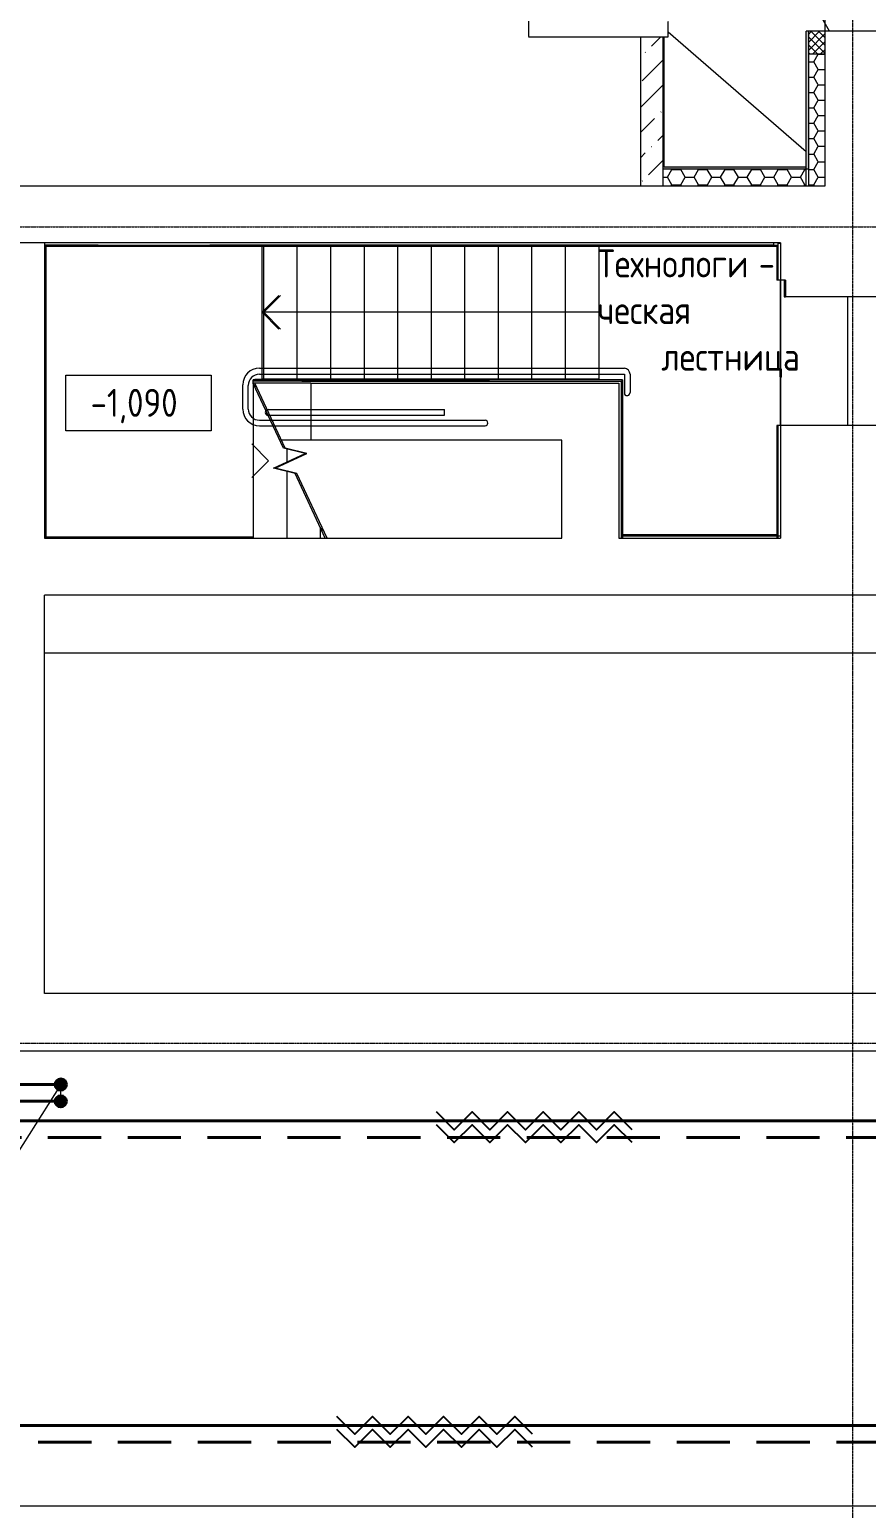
# Model space of a CAD drawing. Header units: millimetres. Extents: x -3929 to 624051, y 52832 to 514950.
# Drawn here: x 183430 to 190920, y 73435 to 86660 of the extents above; entities that cross this region are included whole.
import ezdxf
from ezdxf import colors
from ezdxf.entities.mleader import LeaderData, LeaderLine
from ezdxf.math import Vec2, Vec3

# ---------------------------------------------------------------- set-up
doc = ezdxf.new("R2010")
doc.units = ezdxf.units.MM
for name, pattern in [('ADSK_Линия сетки', [25, 20, -2.5, 0, -2.5]), ('ADSK_Штриховая_ш2 п1', [3, 2, -1]), ('ADSK_Штриховая_ш3 п1_5', [4.5, 3, -1.5]), ('Hidden', [7.14375, 4.7625, -2.38125])]:
    doc.linetypes.add(name, pattern=pattern)
for name, color, linetype, lineweight in [('Аннотация', 7, 'Continuous', 18), ('Двери', 7, 'Continuous', 9), ('Лестницы', 7, 'Continuous', 9), ('Марки помещений', 7, 'Continuous', 20), ('ОВ-ИЗОЛЯЦИЯ', 7, 'Continuous', 25), ('ОВ-ТЕКСТ', 7, 'Continuous', 25), ('Оси', 253, 'Continuous', 9), ('Отметки', 7, 'Continuous', 9), ('Пандусы', 7, 'Continuous', 18), ('Перекрытие', 7, 'Continuous', 18), ('Стены внутренние', 7, 'Continuous', 18), ('Стены наружные', 7, 'Continuous', 18), ('Стены несущие', 7, 'Continuous', 30), ('Стены отделка', 7, 'Continuous', 30), ('Стены штриховка', 7, 'Continuous', 9), ('Стрелки вверх', 7, 'Continuous', 18), ('Узлы', 7, 'Continuous', 18)]:
    doc.layers.add(name, color=color, linetype=linetype, lineweight=lineweight)
doc.layers.add('Линии', color=7, linetype='Continuous', lineweight=9, true_color=0x00a600)
doc.layers.add('стояки', color=7, linetype='Continuous')
doc.layers.add('т11.1', color=1, linetype='Continuous', true_color=0xff0000)
doc.layers.add('т21.1', color=5, linetype='Continuous', true_color=0x0000ff)
doc.styles.add('GOST Common_1', font='GOST_Common.ttf', dxfattribs={"width": 0.9, "height": 250})
doc.styles.add('GOST Common_2', font='GOST_Common.ttf', dxfattribs={"width": 0.9, "height": 250})
doc.styles.add('СТИЛЬ', font='simplex.shx', dxfattribs={"width": 0.65})

# ---------------------------------------------------------------- blocks, each defined once
blk = doc.blocks.new('подвал')
at = {"layer": 'Стены наружные', "lineweight": 5}
h = blk.add_hatch(color=8, dxfattribs=at)
h.paths.add_polyline_path([(381119.451, -324803.096), (381139.451, -324803.096), (381139.451, -323570.621), (381119.451, -323570.621), (381119.451, -324793.096)])
h.paths.add_polyline_path([(381119.451, -322230.621), (381139.451, -322230.621), (381139.451, -320053.324), (381119.451, -320053.324), (381119.451, -322219.275)])
blk.add_hatch(color=8, dxfattribs=at).paths.add_polyline_path([(380675.833, -324803.096), (381119.451, -324803.096), (381119.451, -324783.096), (379839.451, -324783.096), (379839.451, -324803.096), (379844.451, -324803.096)])
at = {"layer": 'Аннотация', "color": 8, "lineweight": 5}
for p, q in [((374495.334, -327145.269), (374495.334, -326645.269)), ((374495.334, -326645.269), (375795.334, -326645.269)), ((375795.334, -326645.269), (375795.334, -327145.269)), ((375795.334, -327145.269), (374495.334, -327145.269))]:
    blk.add_line(p, q, dxfattribs=at)
at = {"layer": 'Двери', "color": 8, "lineweight": 5}
blk.add_line((381329.451, -323570.621), (380659.451, -322410.147), dxfattribs=at)
at = {"layer": 'Лестницы', "color": 8, "lineweight": 5}
for p, q in [((376250.73, -326683.361), (376250.73, -325495.096)), ((376250.73, -326683.361), (376250.73, -325495.096)), ((376265.73, -326683.361), (376265.73, -325495.096)), ((376565.73, -326683.361), (376565.73, -325495.096)), ((376565.73, -326683.361), (376565.73, -325495.096)), ((376865.73, -326683.361), (376865.73, -325495.096)), ((376865.73, -326683.361), (376865.73, -325495.096)), ((377165.73, -326683.361), (377165.73, -325495.096)), ((377165.73, -326683.361), (377165.73, -325495.096)), ((377465.73, -326683.361), (377465.73, -325495.096)), ((377465.73, -326683.361), (377465.73, -325495.096)), ((377765.73, -326683.361), (377765.73, -325495.096)), ((377765.73, -326683.361), (377765.73, -325495.096)), ((378065.73, -326683.361), (378065.73, -325495.096)), ((378065.73, -326683.361), (378065.73, -325495.096)), ((378365.73, -326683.361), (378365.73, -325495.096)), ((378365.73, -326683.361), (378365.73, -325495.096)), ((378665.73, -326683.361), (378665.73, -325495.096)), ((378665.73, -326683.361), (378665.73, -325495.096)), ((378965.73, -326683.361), (378965.73, -325495.096)), ((378965.73, -326683.361), (378965.73, -325495.096)), ((379265.73, -326683.361), (379265.73, -325495.096)), ((379265.73, -326683.361), (379265.73, -325495.096)), ((376170.73, -326720.254), (376170.73, -328104.68)), ((376440.687, -327299.178), (376170.73, -326720.254)), ((376170.73, -326720.254), (376170.73, -328104.68)), ((376185.73, -326683.361), (376250.73, -326683.361)), ((376185.73, -326686.806), (376185.73, -326683.361)), ((376185.73, -326718.806), (376185.73, -326752.421)), ((376456.025, -327298.454), (376185.73, -326718.806)), ((376185.73, -326718.806), (376185.73, -326752.421)), ((376265.73, -326683.361), (376250.73, -326683.361)), ((376565.73, -326683.361), (376265.73, -326683.361)), ((376865.73, -326683.361), (376565.73, -326683.361)), ((377165.73, -326683.361), (376865.73, -326683.361)), ((377465.73, -326683.361), (377165.73, -326683.361)), ((377765.73, -326683.361), (377465.73, -326683.361)), ((378065.73, -326683.361), (377765.73, -326683.361)), ((378365.73, -326683.361), (378065.73, -326683.361)), ((378665.73, -326683.361), (378365.73, -326683.361)), ((378965.73, -326683.361), (378665.73, -326683.361)), ((379265.73, -326683.361), (378965.73, -326683.361)), ((376635.125, -327346.433), (376440.687, -327299.178)), ((376650.462, -327345.709), (376456.025, -327298.454)), ((376470.73, -327306.48), (376470.73, -327423.091)), ((376470.73, -327306.48), (376470.73, -327423.091)), ((376485.73, -327305.674), (376485.73, -327310.125)), ((376485.73, -327305.674), (376485.73, -327310.125)), ((376351.904, -327478.501), (376635.125, -327346.433)), ((376367.241, -327477.777), (376650.462, -327345.709)), ((376485.73, -327416.097), (376485.73, -327422.525)), ((376485.73, -327416.097), (376485.73, -327422.525)), ((376546.341, -327525.755), (376351.904, -327478.501)), ((376561.679, -327525.031), (376367.241, -327477.777)), ((376470.73, -327507.379), (376470.73, -328104.68)), ((376470.73, -327507.379), (376470.73, -328104.68)), ((376485.73, -327506.573), (376485.73, -327511.025)), ((376485.73, -327506.573), (376485.73, -327511.025)), ((376816.299, -328104.68), (376546.341, -327525.755)), ((376831.974, -328104.68), (376561.679, -327525.031)), ((376170.73, -328104.68), (376470.73, -328104.68)), ((376470.73, -328104.68), (376770.73, -328104.68)), ((376770.73, -328006.958), (376770.73, -328104.68)), ((376770.73, -328006.958), (376770.73, -328104.68)), ((376770.73, -328104.68), (376816.299, -328104.68)), ((376785.73, -328005.51), (376785.73, -328039.125)), ((376785.73, -328005.51), (376785.73, -328039.125)), ((376816.299, -328104.68), (376831.974, -328104.68))]:
    blk.add_line(p, q, dxfattribs=at)
at = {"layer": 'Линии', "color": 8, "linetype": 'ADSK_Штриховая_ш3 п1_5', "lineweight": 5}
for p, q in [((378634.451, -323480.621), (378634.451, -323620.621)), ((379884.451, -323620.621), (379884.451, -323480.621)), ((378634.451, -323620.621), (379884.451, -323620.621))]:
    blk.add_line(p, q, dxfattribs=at)
at = {"layer": 'Линии', "color": 8, "lineweight": 5}
for p, q in [((381139.451, -323570.621), (381139.451, -323773.271)), ((381289.451, -323570.621), (381139.451, -323570.621)), ((381289.451, -323773.271), (381289.451, -323570.621)), ((381139.451, -323773.271), (381139.451, -324953.096)), ((381139.451, -323773.271), (381289.451, -323773.271)), ((381289.451, -324953.096), (381289.451, -323773.271)), ((381139.451, -324953.096), (381289.451, -324953.096)), ((376227.048, -326583.096), (379493.096, -326583.096)), ((376227.048, -326638.361), (379493.096, -326638.361)), ((379493.096, -326638.361), (379493.096, -326817.512)), ((379543.096, -326638.361), (379543.096, -326801.287)), ((376077.048, -326949.067), (376077.048, -326733.096)), ((376077.048, -326949.067), (376077.048, -326733.096)), ((376127.048, -326949.067), (376127.048, -326738.361)), ((376127.048, -326949.067), (376127.048, -326738.361)), ((376227.048, -327049.067), (378245.73, -327049.067)), ((376303.891, -326954.68), (377883.891, -326954.68)), ((376303.891, -327004.68), (377883.891, -327004.68)), ((377883.891, -327004.68), (377883.891, -326954.68)), ((376227.048, -327099.067), (378245.73, -327099.067))]:
    blk.add_line(p, q, dxfattribs=at)
for centre, radius, start, end in [((376227.048, -326733.096), 150, 90, 180), ((376227.048, -326738.361), 100, 90, 180), ((379487.554, -326638.361), 55.542, 0, 84.2730945), ((379515.463, -326801.287), 27.633, 215.9570568, 0), ((376227.048, -326949.067), 150, 180, 270), ((376227.048, -326949.067), 100, 180, 270), ((376303.891, -326979.68), 25, 90, 270), ((378245.73, -327074.067), 25, 270, 90)]:
    blk.add_arc(centre, radius, start, end, dxfattribs=at)
at = {"layer": 'Оси', "color": 8, "linetype": 'ADSK_Линия сетки', "lineweight": 5}
for p, q in [((381536.62, -349917.118), (381536.62, -301342.622)), ((353372.326, -325320.621), (419602.055, -325320.621)), ((353372.326, -332620.621), (419602.055, -332620.621))]:
    blk.add_line(p, q, dxfattribs=at)
at = {"layer": 'Пандусы', "color": 8, "lineweight": 5}
for p, q in [((380889.451, -325796.854), (380889.451, -327096.854)), ((381489.451, -325946.854), (381489.451, -327096.854))]:
    blk.add_line(p, q, dxfattribs=at)
at = {"layer": 'Перекрытие', "color": 8, "lineweight": 5}
for p, q in [((379884.451, -323575.291), (381119.451, -324645.746)), ((376250.73, -326683.361), (376250.73, -325495.096)), ((380889.451, -327096.823), (380889.451, -325796.854)), ((376185.73, -326686.806), (376185.73, -326683.361)), ((376185.73, -326683.361), (376250.73, -326683.361)), ((379235.433, -326683.361), (379235.389, -326686.806)), ((374302.055, -329130.523), (383717.321, -329130.523))]:
    blk.add_line(p, q, dxfattribs=at)
at = {"layer": 'Стены внутренние', "color": 8, "lineweight": 5}
for p, q in [((381289.451, -323570.621), (381289.451, -322230.621)), ((380922.451, -325796.854), (380922.451, -325946.854)), ((380922.451, -325946.854), (380934.451, -325946.854)), ((376685.443, -327228.806), (376423.547, -327228.806))]:
    blk.add_line(p, q, dxfattribs=at)
at = {"layer": 'Стены внутренние', "color": 8, "linetype": 'Continuous', "lineweight": 5}
for p, q in [((379735.714, -323704.301), (379819.394, -323620.621)), ((379651.524, -324012.998), (379839.451, -323825.07)), ((379679.588, -323760.427), (379681.959, -323758.057)), ((379639.451, -324249.577), (379839.451, -324049.577)), ((379639.451, -324474.083), (379763.777, -324349.758)), ((379819.903, -324293.631), (379822.274, -324291.26)), ((379791.839, -324546.201), (379839.451, -324498.589)), ((379639.451, -324698.589), (379679.586, -324658.455)), ((379735.713, -324602.328), (379738.084, -324599.957)), ((379707.649, -324854.898), (379839.451, -324723.096)), ((379651.523, -324911.025), (379653.894, -324908.654)), ((379833.958, -324953.096), (379839.451, -324947.602))]:
    blk.add_line(p, q, dxfattribs=at)
at = {"layer": 'Стены наружные', "color": 8, "linetype": 'Continuous', "lineweight": 5}
for p, q in [((379878.017, -324874.632), (379917.705, -324805.892)), ((379917.662, -324805.712), (379916.152, -324803.096)), ((379917.705, -324805.892), (379917.705, -324805.892)), ((379917.705, -324805.892), (379917.705, -324805.892)), ((379917.831, -324805.839), (379997.206, -324805.839)), ((380036.725, -324874.453), (379997.037, -324805.712)), ((379997.08, -324805.891), (379998.694, -324803.096)), ((380116.144, -324874.631), (380155.831, -324805.891)), ((380155.787, -324805.711), (380154.278, -324803.096)), ((380155.831, -324805.891), (380155.831, -324805.891)), ((380155.831, -324805.891), (380155.831, -324805.891)), ((380155.956, -324805.839), (380235.331, -324805.839)), ((380274.85, -324874.451), (380235.162, -324805.71)), ((380235.207, -324805.89), (380236.82, -324803.096)), ((380354.27, -324874.63), (380393.958, -324805.89)), ((380393.912, -324805.709), (380392.403, -324803.096)), ((380393.958, -324805.89), (380393.958, -324805.89)), ((380393.958, -324805.89), (380393.958, -324805.89)), ((380394.081, -324805.839), (380473.456, -324805.839)), ((380512.975, -324874.449), (380473.287, -324805.709)), ((380473.333, -324805.889), (380474.946, -324803.096)), ((380592.396, -324874.629), (380632.084, -324805.889)), ((380632.037, -324805.707), (380630.529, -324803.096)), ((380632.084, -324805.889), (380632.084, -324805.889)), ((380632.084, -324805.889), (380632.084, -324805.889)), ((380632.206, -324805.839), (380711.581, -324805.839)), ((380751.099, -324874.448), (380711.412, -324805.707)), ((380711.459, -324805.888), (380713.072, -324803.096)), ((380830.523, -324874.629), (380870.21, -324805.888)), ((380870.162, -324805.706), (380868.655, -324803.096)), ((380870.21, -324805.888), (380870.21, -324805.888)), ((380870.21, -324805.888), (380870.21, -324805.888)), ((380870.331, -324805.839), (380949.706, -324805.839)), ((380989.224, -324874.446), (380949.537, -324805.705)), ((380949.586, -324805.887), (380951.197, -324803.096)), ((381068.649, -324874.628), (381108.337, -324805.887)), ((381108.287, -324805.704), (381106.781, -324803.096)), ((381108.337, -324805.887), (381108.337, -324805.887)), ((381108.337, -324805.887), (381108.337, -324805.887)), ((381108.456, -324805.839), (381119.451, -324805.839)), ((379839.451, -324874.58), (379878.143, -324874.58)), ((379917.662, -324943.195), (379877.975, -324874.454)), ((379997.081, -324943.372), (380036.768, -324874.632)), ((380036.768, -324874.632), (380036.768, -324874.632)), ((380036.768, -324874.632), (380036.768, -324874.632)), ((380036.893, -324874.58), (380116.268, -324874.58)), ((380155.787, -324943.193), (380116.1, -324874.452)), ((380235.207, -324943.372), (380274.895, -324874.631)), ((380274.895, -324874.631), (380274.895, -324874.631)), ((380274.895, -324874.631), (380274.895, -324874.631)), ((380275.018, -324874.58), (380354.393, -324874.58)), ((380393.912, -324943.191), (380354.225, -324874.45)), ((380473.333, -324943.371), (380513.021, -324874.63)), ((380513.021, -324874.63), (380513.021, -324874.63)), ((380513.021, -324874.63), (380513.021, -324874.63)), ((380513.143, -324874.58), (380592.518, -324874.58)), ((380632.037, -324943.19), (380592.35, -324874.449)), ((380711.46, -324943.37), (380751.147, -324874.629)), ((380751.147, -324874.629), (380751.147, -324874.629)), ((380751.147, -324874.629), (380751.147, -324874.629)), ((380751.268, -324874.58), (380830.643, -324874.58)), ((380870.162, -324943.188), (380830.474, -324874.447)), ((380949.586, -324943.369), (380989.274, -324874.628)), ((380989.274, -324874.628), (380989.274, -324874.628)), ((380989.274, -324874.628), (380989.274, -324874.628)), ((380989.393, -324874.58), (381068.768, -324874.58)), ((381108.287, -324943.186), (381068.599, -324874.446)), ((379912.092, -324953.096), (379917.705, -324943.373)), ((379917.705, -324943.373), (379917.705, -324943.373)), ((379917.705, -324943.373), (379917.705, -324943.373)), ((379917.83, -324943.321), (379997.205, -324943.321)), ((380002.754, -324953.096), (379997.037, -324943.194)), ((380150.218, -324953.096), (380155.832, -324943.372)), ((380155.832, -324943.372), (380155.832, -324943.372)), ((380155.832, -324943.372), (380155.832, -324943.372)), ((380155.955, -324943.321), (380235.33, -324943.321)), ((380240.88, -324953.096), (380235.162, -324943.192)), ((380388.343, -324953.096), (380393.958, -324943.371)), ((380393.958, -324943.371), (380393.958, -324943.371)), ((380393.958, -324943.371), (380393.958, -324943.371)), ((380394.08, -324943.321), (380473.455, -324943.321)), ((380479.006, -324953.096), (380473.287, -324943.191)), ((380626.469, -324953.096), (380632.084, -324943.37)), ((380632.084, -324943.37), (380632.084, -324943.37)), ((380632.084, -324943.37), (380632.084, -324943.37)), ((380632.205, -324943.321), (380711.58, -324943.321)), ((380717.132, -324953.096), (380711.412, -324943.189)), ((380864.595, -324953.096), (380870.211, -324943.369)), ((380870.211, -324943.369), (380870.211, -324943.369)), ((380870.211, -324943.369), (380870.211, -324943.369)), ((380870.33, -324943.321), (380949.705, -324943.321)), ((380955.257, -324953.096), (380949.537, -324943.187)), ((381102.721, -324953.096), (381108.337, -324943.368)), ((381108.337, -324943.368), (381108.337, -324943.368)), ((381108.337, -324943.368), (381108.337, -324943.368)), ((381108.455, -324943.321), (381119.451, -324943.321))]:
    blk.add_line(p, q, dxfattribs=at)
at = {"layer": 'Стены наружные', "color": 8, "lineweight": 5}
blk.add_line((378278.727, -326686.806), (378281.462, -326686.806), dxfattribs=at)
at = {"layer": 'Стены несущие', "color": 8, "lineweight": 5}
for p, q in [((381849.451, -323570.621), (381289.451, -323570.621)), ((379639.451, -324953.096), (379639.451, -323620.621)), ((379839.451, -324953.096), (379839.451, -323620.621)), ((366846.32, -324953.096), (379639.451, -324953.096)), ((379839.451, -324953.096), (381139.451, -324953.096)), ((380889.451, -325463.096), (370717.055, -325463.096)), ((374302.055, -325463.096), (374302.055, -328104.68)), ((380889.451, -325463.096), (380889.451, -325796.854)), ((380934.451, -325796.854), (380889.451, -325796.854)), ((380934.451, -325796.854), (380934.451, -325946.854)), ((381789.451, -325946.854), (380934.451, -325946.854)), ((376685.443, -326718.806), (379443.096, -326718.806)), ((376685.443, -326718.806), (376685.443, -327228.806)), ((379443.096, -326718.806), (379443.096, -328104.68)), ((380889.451, -327096.85), (380889.451, -328104.68)), ((381789.451, -327096.854), (380889.451, -327096.854)), ((378933.096, -327228.806), (376685.443, -327228.806)), ((378933.096, -328104.68), (378933.096, -327228.806)), ((374302.055, -328104.68), (376170.73, -328104.68)), ((376831.974, -328104.68), (378933.096, -328104.68)), ((379443.096, -328104.68), (380889.451, -328104.68)), ((374302.055, -332177.283), (374302.055, -328614.68)), ((381849.451, -328614.68), (374302.055, -328614.68)), ((399704.008, -332177.283), (374302.055, -332177.283)), ((371135.189, -332687.283), (401392.509, -332687.283)), ((404983.788, -336760.412), (371135.189, -336760.412))]:
    blk.add_line(p, q, dxfattribs=at)
at = {"layer": 'Стены отделка', "color": 8, "lineweight": 5}
for p, q in [((381119.451, -324953.096), (381119.451, -323570.621)), ((381139.451, -323570.621), (381119.451, -323570.621)), ((379849.451, -324783.096), (379849.451, -323620.621)), ((381139.451, -324803.096), (379839.451, -324803.096)), ((379849.451, -324783.096), (381119.451, -324783.096)), ((380827.055, -325463.096), (380827.055, -325483.096)), ((380869.451, -325483.096), (380869.451, -325469.096)), ((380889.451, -325469.096), (380869.451, -325469.096)), ((380857.451, -325495.096), (374302.055, -325495.096)), ((374314.055, -325483.096), (374314.055, -328092.68)), ((374782.019, -325483.096), (375782.019, -325483.096)), ((380827.055, -325483.096), (380869.451, -325483.096)), ((380857.451, -325495.096), (380857.451, -325796.823)), ((380869.451, -325796.823), (380857.451, -325796.823)), ((380889.451, -325796.854), (380869.451, -325796.854)), ((376170.73, -326718.806), (376170.73, -326686.806)), ((376170.73, -326686.806), (376604.972, -326686.806)), ((378281.462, -326698.806), (376170.73, -326698.806)), ((376685.443, -326718.806), (376170.73, -326718.806)), ((378278.727, -326686.806), (376604.683, -326686.806)), ((376604.683, -326698.806), (376604.683, -326686.806)), ((376604.683, -326698.806), (378278.727, -326698.806)), ((376604.972, -326698.806), (376604.972, -326686.806)), ((378278.727, -326698.806), (378278.727, -326686.806)), ((379475.096, -326686.806), (378281.462, -326686.806)), ((378281.462, -326698.806), (378281.462, -326686.806)), ((378281.462, -326698.806), (379463.096, -326698.806)), ((379475.096, -326686.806), (379475.096, -328104.68)), ((380869.451, -327096.823), (380857.451, -327096.823)), ((380857.451, -327096.85), (380857.451, -328104.68)), ((380889.451, -327096.854), (380869.451, -327096.854)), ((374314.055, -328092.68), (376170.73, -328092.68)), ((379463.096, -328072.68), (380869.451, -328072.68)), ((380889.451, -328084.68), (379463.096, -328084.68)), ((379463.096, -328084.68), (379463.096, -328104.68))]:
    blk.add_line(p, q, dxfattribs=at)
at = {"layer": 'Стены штриховка', "color": 8, "lineweight": 5}
for p, q in [((379849.451, -324783.096), (379839.451, -324783.096)), ((379639.451, -324953.096), (379839.451, -324953.096)), ((374782.019, -325483.096), (374302.055, -325483.096)), ((374302.055, -325493.096), (380859.451, -325493.096)), ((374312.055, -328094.68), (374312.055, -325483.096)), ((380827.055, -325483.096), (375782.019, -325483.096)), ((380859.451, -325493.096), (380859.451, -325796.823)), ((380869.451, -325796.85), (380869.451, -325483.096)), ((376604.972, -326688.806), (376170.73, -326688.806)), ((378278.727, -326688.806), (376604.683, -326688.806)), ((379463.096, -326688.806), (378281.462, -326688.806)), ((379463.096, -326686.806), (379463.096, -326688.806)), ((379463.096, -326698.806), (379463.096, -328084.68)), ((379473.096, -328104.68), (379473.096, -326686.806)), ((380859.451, -327096.823), (380859.451, -328104.68)), ((380869.451, -328104.68), (380869.451, -327096.85)), ((376170.73, -328094.68), (374312.055, -328094.68)), ((380869.451, -328074.68), (379463.096, -328074.68))]:
    blk.add_line(p, q, dxfattribs=at)
at = {"layer": 'Стрелки вверх', "color": 8, "lineweight": 5}
for p, q in [((376250.73, -326083.361), (376400.73, -325933.361)), ((376265.73, -326083.361), (376415.73, -325933.361)), ((376265.73, -326083.361), (376250.73, -326083.361)), ((376250.73, -326083.361), (376400.73, -326233.361)), ((376565.73, -326083.361), (376265.73, -326083.361)), ((376265.73, -326083.361), (376415.73, -326233.361)), ((376865.73, -326083.361), (376565.73, -326083.361)), ((377165.73, -326083.361), (376865.73, -326083.361)), ((377465.73, -326083.361), (377165.73, -326083.361)), ((377765.73, -326083.361), (377465.73, -326083.361)), ((378065.73, -326083.361), (377765.73, -326083.361)), ((378365.73, -326083.361), (378065.73, -326083.361)), ((378665.73, -326083.361), (378365.73, -326083.361)), ((378965.73, -326083.361), (378665.73, -326083.361)), ((379265.73, -326083.361), (378965.73, -326083.361)), ((376308.852, -327411.743), (376158.852, -327261.743)), ((376308.852, -327411.743), (376158.852, -327561.743))]:
    blk.add_line(p, q, dxfattribs=at)
at = {"layer": 'Узлы', "color": 8, "linetype": 'Continuous', "lineweight": 5}
for p, q in [((381139.451, -323599.873), (381168.703, -323570.621)), ((381139.451, -323670.583), (381239.414, -323570.621)), ((381139.451, -323741.294), (381289.451, -323591.294)), ((381289.451, -323770.038), (381139.451, -323620.038)), ((381289.451, -323699.327), (381160.745, -323570.621)), ((381289.451, -323628.616), (381231.456, -323570.621)), ((381221.974, -323773.271), (381139.451, -323690.749)), ((381178.184, -323773.271), (381289.451, -323662.005)), ((381248.895, -323773.271), (381289.451, -323732.715)), ((381151.264, -323773.271), (381139.451, -323761.459)), ((381139.451, -323843.465), (381187.522, -323843.465)), ((381227.349, -323912.07), (381187.661, -323843.329)), ((381187.709, -323843.518), (381227.396, -323774.777)), ((381227.349, -323774.588), (381226.589, -323773.271)), ((381227.209, -323774.724), (381289.451, -323774.724)), ((381227.396, -323774.777), (381227.396, -323774.777)), ((381227.396, -323774.777), (381227.396, -323774.777)), ((381139.451, -323980.947), (381187.523, -323980.947)), ((381227.349, -324049.552), (381187.661, -323980.811)), ((381187.709, -323980.999), (381227.397, -323912.258)), ((381227.21, -323912.206), (381289.451, -323912.206)), ((381227.397, -323912.258), (381227.397, -323912.258)), ((381227.397, -323912.258), (381227.397, -323912.258)), ((381139.451, -324118.429), (381187.524, -324118.429)), ((381227.349, -324187.034), (381187.661, -324118.293)), ((381187.71, -324118.48), (381227.397, -324049.74)), ((381227.211, -324049.688), (381289.451, -324049.688)), ((381227.397, -324049.74), (381227.397, -324049.74)), ((381227.397, -324049.74), (381227.397, -324049.74)), ((381139.451, -324255.911), (381187.525, -324255.911)), ((381227.349, -324324.516), (381187.661, -324255.775)), ((381187.71, -324255.962), (381227.398, -324187.221)), ((381227.212, -324187.17), (381289.451, -324187.17)), ((381227.398, -324187.221), (381227.398, -324187.221)), ((381227.398, -324187.221), (381227.398, -324187.221)), ((381139.451, -324393.393), (381187.526, -324393.393)), ((381227.349, -324461.998), (381187.662, -324393.257)), ((381187.711, -324393.443), (381227.398, -324324.702)), ((381227.213, -324324.652), (381289.451, -324324.652)), ((381227.398, -324324.702), (381227.398, -324324.702)), ((381227.398, -324324.702), (381227.398, -324324.702)), ((381139.451, -324530.875), (381187.527, -324530.875)), ((381227.349, -324599.48), (381187.662, -324530.739)), ((381187.711, -324530.924), (381227.399, -324462.183)), ((381227.214, -324462.134), (381289.451, -324462.134)), ((381227.399, -324462.183), (381227.399, -324462.183)), ((381227.399, -324462.183), (381227.399, -324462.183)), ((381139.451, -324668.357), (381187.528, -324668.357)), ((381227.349, -324736.962), (381187.662, -324668.222)), ((381187.712, -324668.405), (381227.399, -324599.665)), ((381227.215, -324599.616), (381289.451, -324599.616)), ((381227.399, -324599.665), (381227.399, -324599.665)), ((381227.399, -324599.665), (381227.399, -324599.665)), ((381139.451, -324805.839), (381187.529, -324805.839)), ((381227.349, -324874.444), (381187.662, -324805.704)), ((381187.712, -324805.886), (381227.4, -324737.146)), ((381227.216, -324737.098), (381289.451, -324737.098)), ((381227.4, -324737.146), (381227.4, -324737.146)), ((381227.4, -324737.146), (381227.4, -324737.146)), ((381187.713, -324943.368), (381227.4, -324874.627)), ((381227.217, -324874.58), (381289.451, -324874.58)), ((381227.4, -324874.627), (381227.4, -324874.627)), ((381227.4, -324874.627), (381227.4, -324874.627)), ((381139.451, -324943.321), (381187.53, -324943.321)), ((381193.383, -324953.096), (381187.662, -324943.186))]:
    blk.add_line(p, q, dxfattribs=at)
at = {"layer": 'Марки помещений', "color": 8, "lineweight": 5, "style": 'GOST Common_2', "width": 0.9}
for s, p in [('Технологи', (379254.497, -325772.048)), ('-', (380694.497, -325772.048)), ('ческая', (379254.497, -326188.715)), ('    лестница', (379276.997, -326605.381))]:
    blk.add_text(s, height=250, dxfattribs=at).set_placement(p)
at = {"layer": 'Отметки', "color": 8, "lineweight": 5, "style": 'GOST Common_1', "width": 0.9}
blk.add_text('-1,090', height=250, dxfattribs=at).set_placement((374715.528, -327018.562))

msp = doc.modelspace()

# ---------------------------------------------------------------- hatches: boundary and pattern name
at = {"layer": 'т11.1', "lineweight": 40}
h = msp.add_hatch(color=256, dxfattribs=at)
h.dxf.hatch_style = 1
h.paths.add_polyline_path([(183659.975, 77225.544, 1), (183759.975, 77225.544, 1)])
at = {"layer": 'т21.1', "linetype": 'ADSK_Штриховая_ш2 п1', "lineweight": 40, "ltscale": 50}
h = msp.add_hatch(color=256, dxfattribs=at)
h.dxf.hatch_style = 1
h.paths.add_polyline_path([(183659.975, 77075.544, 1), (183759.975, 77075.544, 1)])

# ---------------------------------------------------------------- linework, layer by layer
at = {"layer": 'ОВ-ИЗОЛЯЦИЯ', "color": 7, "linetype": 'ByBlock'}
for points in [[(188822.765, 76821.12), (188663.666, 76980.219), (188504.567, 76821.12), (188345.468, 76980.219), (188186.369, 76821.12), (188027.27, 76980.219), (187868.171, 76821.12), (187709.072, 76980.219), (187549.973, 76821.12), (187390.874, 76980.219), (187231.775, 76821.12), (187072.676, 76980.219)], [(188822.616, 76706.18), (188663.517, 76865.279), (188504.418, 76706.18), (188345.319, 76865.279), (188186.22, 76706.18), (188027.121, 76865.279), (187868.022, 76706.18), (187708.923, 76865.279), (187549.824, 76706.18), (187390.725, 76865.279), (187231.626, 76706.18), (187072.527, 76865.279)], [(187931.713, 74097.654), (187772.614, 74256.753), (187613.515, 74097.654), (187454.416, 74256.753), (187295.317, 74097.654), (187136.218, 74256.753), (186977.119, 74097.654), (186818.02, 74256.753), (186658.921, 74097.654), (186499.822, 74256.753), (186340.723, 74097.654), (186181.624, 74256.753)], [(187931.565, 73982.713), (187772.466, 74141.812), (187613.367, 73982.713), (187454.268, 74141.812), (187295.169, 73982.713), (187136.07, 74141.812), (186976.971, 73982.713), (186817.872, 74141.812), (186658.773, 73982.713), (186499.673, 74141.812), (186340.574, 73982.713), (186181.475, 74141.812)]]:
    msp.add_lwpolyline(points, dxfattribs=at)
at = {"layer": 'т11.1', "lineweight": 40}
for p, q in [((183709.975, 77225.544), (182957.724, 77225.544)), ((209638.66, 76900.67), (182957.724, 76900.67)), ((214137.241, 74177.203), (173205.017, 74177.203))]:
    msp.add_line(p, q, dxfattribs=at)
msp.add_circle((183709.975, 77225.544), 50, dxfattribs=at)
at = {"layer": 'т21.1', "linetype": 'Hidden', "lineweight": 40, "ltscale": 100}
for p, q in [((183709.975, 77075.544), (182807.724, 77075.544)), ((209788.66, 76750.67), (182807.724, 76750.67)), ((213987.241, 74027.203), (173055.017, 74027.203))]:
    msp.add_line(p, q, dxfattribs=at)
at = {"layer": 'т21.1', "lineweight": 40, "ltscale": 50}
msp.add_circle((183709.975, 77075.544), 50, dxfattribs=at)

# ---------------------------------------------------------------- block references
at = {"layer": 'стояки', "color": 5, "lineweight": 40}
msp.add_blockref('подвал', (-190738.98, 410215.433), dxfattribs=at)

# ---------------------------------------------------------------- leaders
at = {"layer": 'ОВ-ТЕКСТ', "color": 7}
ml = msp.add_multileader_mtext('Standard', dxfattribs=at)
ml.set_content('\\A1;Ст. 7^J%%C20х2.8 ', color=7, style='СТИЛЬ')
ml.set_leader_properties(color=7, lineweight=18)
ml.build(insert=Vec2(0, 0))
ml.multileader.update_dxf_attribs({"text_left_attachment_type": 6, "text_right_attachment_type": 6, "dogleg_length": 0.36, "arrow_head_size": 0.126})
ctx = ml.context
ctx.base_point, ctx.char_height, ctx.arrow_head_size, ctx.landing_gap_size, ctx.plane_origin = Vec3(181454.624, 75204.883), 270, 0.126, 0.063, Vec3(187213.925, 74792.828)
ctx.left_attachment, ctx.right_attachment, ctx.text_align_type = 6, 6, 1
notes = []
notes.append((ctx, [(1, (1, 1, 0), (182424.43, 75204.883), (-1, 0), 0.252, [(0, [(183709.975, 77075.544), (183709.975, 77225.544)], 0, [])])]))
ctx.mtext.insert, ctx.mtext.width, ctx.mtext.alignment, ctx.mtext.flow_direction = Vec3(181939.401, 75528.883), 1404.14984, 2, 5
ml = msp.add_multileader_mtext('Standard', dxfattribs=at)
ml.set_content('\\A1; %%C25х2.8  ', color=7, style='СТИЛЬ')
ml.set_leader_properties(color=7, lineweight=18)
ml.build(insert=Vec2(0, 0))
ml.multileader.update_dxf_attribs({"text_left_attachment_type": 6, "text_right_attachment_type": 6, "dogleg_length": 0.36, "arrow_head_size": 0.126})
ctx = ml.context
ctx.base_point, ctx.char_height, ctx.arrow_head_size, ctx.landing_gap_size, ctx.plane_origin = Vec3(191799.924, 75983.739), 270, 0.126, 0.063, Vec3(206400.022, 77816.431)
ctx.left_attachment, ctx.right_attachment, ctx.text_align_type = 6, 6, 1
notes.append((ctx, [(0, (1, 1, 0), (191799.672, 75983.739), (1, 0), 0.252, [(1, [(191230.263, 76900.67), (191678.703, 76750.67)], 0, [])])]))
ctx.mtext.insert, ctx.mtext.width, ctx.mtext.alignment, ctx.mtext.flow_direction = Vec3(192364.094, 76307.739), 4851.61703, 2, 5
for ctx, leaders in notes:
    for number, flags, end, landing, length, lines in leaders:
        leader = LeaderData()
        leader.index, (leader.has_last_leader_line, leader.has_dogleg_vector, leader.attachment_direction) = number, flags
        leader.last_leader_point, leader.dogleg_vector, leader.dogleg_length = Vec3(end), Vec3(landing), length
        for number, points, colour, breaks in lines:
            line = LeaderLine()
            line.index, line.vertices, line.color, line.breaks = number, Vec3.list(points), colors.encode_raw_color(colour), breaks
            leader.lines.append(line)
        ctx.leaders.append(leader)

doc.saveas('drawing.dxf')
